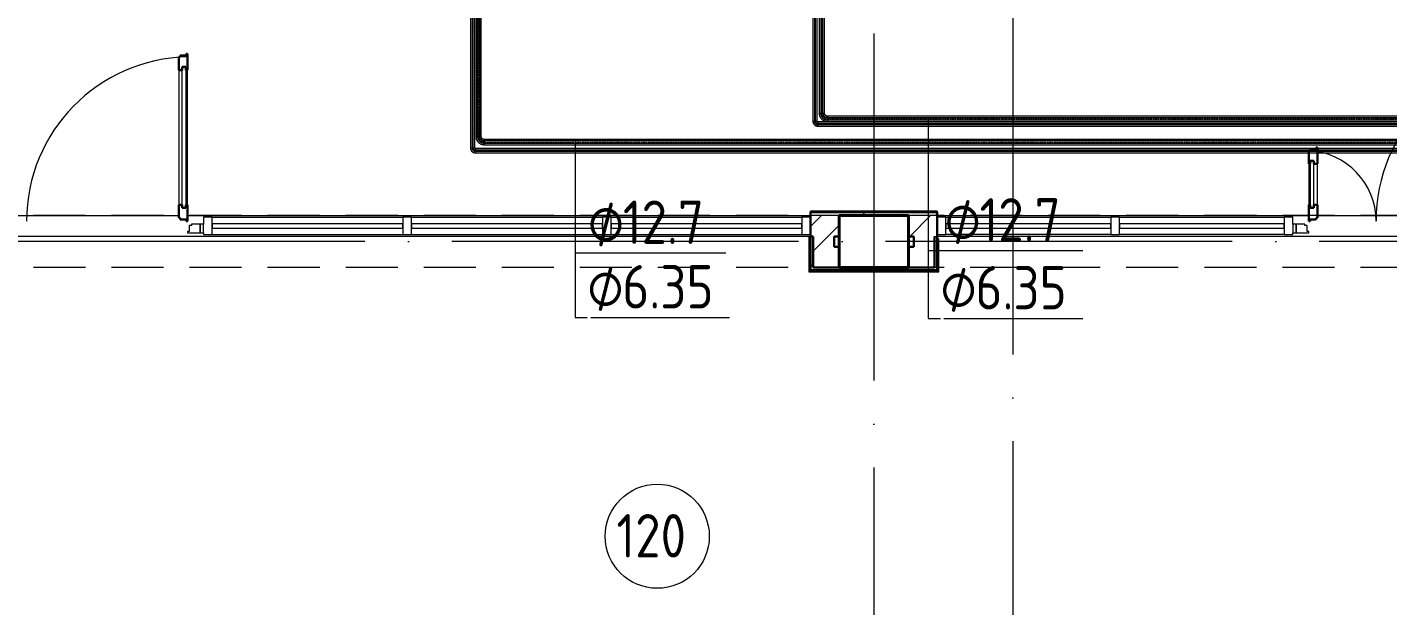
# Model space of a CAD drawing. Header units: millimetres. Extents: x -88595 to 880822, y -1054509 to -148035.
# Drawn here: x 184382 to 192226, y -278800 to -275467 of the extents above; entities that cross this region are included whole.
import ezdxf

# ---------------------------------------------------------------- set-up
doc = ezdxf.new("R2010")
doc.units = ezdxf.units.MM
for name, pattern in [('$0$ADSK_Осевая', [14, 10, -2, 0, -2]), ('$1$ADSK_Осевая', [14, 10, -2, 0, -2]), ('ADSK_Линия сетки', [25, 20, -2.5, 0, -2.5]), ('ADSK_Сверху', [4.5, 3, -1.5])]:
    doc.linetypes.add(name, pattern=pattern)
for name, color, linetype, lineweight in [('Витраж', 7, 'Continuous', 9), ('Двери', 7, 'Continuous', 9), ('Изоляция', 7, 'Continuous', 18), ('Линии', 7, 'Continuous', 9), ('Марки', 7, 'Continuous', 20), ('Марки помещений', 7, 'Continuous', 20), ('Несущие колонны', 7, 'Continuous', 18), ('Оборудование', 7, 'Continuous', 18), ('Ограждение', 7, 'Continuous', 9), ('Оси', 7, 'Continuous', 9), ('Панели витража', 7, 'Continuous', 9), ('Стены наружные', 7, 'Continuous', 18), ('Стены штриховка', 7, 'Continuous', 9), ('Трубопровод', 7, 'Continuous', 18), ('Трубопроводы', 7, 'Continuous', 18)]:
    doc.layers.add(name, color=color, linetype=linetype, lineweight=lineweight)
doc.layers.add('Двери открывание', color=7, linetype='Continuous', lineweight=9, true_color=0xc0c0c0)
doc.styles.add('$0$GOST Common_10', font='GOST_Common.ttf', dxfattribs={"width": 0.9, "height": 250})
doc.styles.add('$1$GOST Common', font='GOST_Common.ttf', dxfattribs={"width": 0.9, "height": 250})
doc.styles.add('GOST Common_3', font='GOST_Common.ttf', dxfattribs={"width": 0.9, "height": 2.5})
pattern_1 = [(0, (215928.7, 665702.34), (0, 600), []), (90, (215928.7, 665702.34), (-600, 4e-14), [])]

# ---------------------------------------------------------------- blocks, each defined once
blk = doc.blocks.new('$0$ADSK_МедьПайка_Отвод-гнутая труба - Отвод _гнутая труба_-V38-В_Координация_1 этаж ОВ3')
at = {"layer": 'Трубопроводы', "color": 190, "true_color": 0x8000ff}
for p, q in [((-15.9, 3.2), (-15.9, -3.2)), ((-15.9, 3.2), (-15.9, -3.2)), ((3.2, 15.9), (-3.2, 15.9)), ((3.2, 15.9), (-3.2, 15.9))]:
    blk.add_line(p, q, dxfattribs=at)
at = {"layer": 'Трубопроводы', "color": 190, "true_color": 0x8000ff, "flags": 128}
for points in [[(-15.9, -3.2), (-15.1, -3.2), (-14.4, -3.1), (-13.6, -3), (-12.8, -2.9), (-12.1, -2.8), (-11.3, -2.6), (-10.6, -2.4), (-9.9, -2.2), (-9.2, -2), (-8.5, -1.7), (-7.8, -1.4), (-7.1, -1), (-6.4, -0.7), (-5.8, -0.3), (-5.1, 0.2), (-4.5, 0.6), (-3.9, 1.1), (-3.3, 1.6), (-2.8, 2.1), (-2.2, 2.6), (-1.7, 3.2), (-1.2, 3.7), (-0.7, 4.3), (-0.3, 4.9), (0.2, 5.6), (0.6, 6.2), (0.9, 6.9), (1.3, 7.6), (1.6, 8.3), (1.9, 9), (2.1, 9.7), (2.4, 10.4), (2.6, 11.1), (2.8, 11.9), (2.9, 12.6), (3, 13.4), (3.1, 14.1), (3.2, 14.9), (3.2, 15.7), (3.2, 15.9)], [(-3.2, 15.9), (-3.2, 15.4), (-3.2, 14.9), (-3.3, 14.4), (-3.3, 13.9), (-3.4, 13.4), (-3.5, 12.9), (-3.7, 12.4), (-3.8, 11.9), (-4, 11.4), (-4.2, 10.9), (-4.4, 10.5), (-4.6, 10), (-4.9, 9.6), (-5.1, 9.1), (-5.4, 8.7), (-5.7, 8.3), (-6, 7.9), (-6.3, 7.5), (-6.7, 7.1), (-7, 6.8), (-7.4, 6.4), (-7.8, 6.1), (-8.2, 5.8), (-8.6, 5.5), (-9, 5.2), (-9.4, 4.9), (-9.9, 4.7), (-10.3, 4.4), (-10.8, 4.2), (-11.3, 4), (-11.8, 3.9), (-12.2, 3.7), (-12.7, 3.6), (-13.2, 3.5), (-13.7, 3.4), (-14.2, 3.3), (-14.7, 3.2), (-15.2, 3.2), (-15.7, 3.2), (-15.9, 3.2)]]:
    blk.add_lwpolyline(points, dxfattribs=at)
blk = doc.blocks.new('$0$ADSK_МедьПайка_Отвод-гнутая труба - Отвод _гнутая труба_-V36-В_Координация_1 этаж ОВ3')
at = {"layer": 'Трубопроводы', "color": 134, "true_color": 0x00a6a6}
for p, q in [((-31.8, 6.3), (-31.8, -6.4)), ((-31.8, 6.3), (-31.8, -6.4)), ((6.3, 31.7), (-6.4, 31.7)), ((6.3, 31.7), (-6.4, 31.7))]:
    blk.add_line(p, q, dxfattribs=at)
at = {"layer": 'Трубопроводы', "color": 134, "true_color": 0x00a6a6, "flags": 128}
for points in [[(-31.8, -6.4), (-30.2, -6.3), (-28.7, -6.2), (-27.2, -6.1), (-25.7, -5.9), (-24.2, -5.6), (-22.7, -5.3), (-21.2, -4.9), (-19.8, -4.4), (-18.3, -3.9), (-16.9, -3.3), (-15.5, -2.7), (-14.2, -2), (-12.8, -1.3), (-11.5, -0.5), (-10.2, 0.3), (-9, 1.2), (-7.8, 2.1), (-6.6, 3.1), (-5.5, 4.1), (-4.4, 5.2), (-3.4, 6.3), (-2.4, 7.5), (-1.4, 8.7), (-0.5, 9.9), (0.3, 11.2), (1.1, 12.5), (1.9, 13.8), (2.5, 15.2), (3.2, 16.5), (3.8, 17.9), (4.3, 19.4), (4.8, 20.8), (5.2, 22.3), (5.5, 23.8), (5.8, 25.3), (6, 26.8), (6.2, 28.3), (6.3, 29.8), (6.3, 31.3), (6.3, 31.7)], [(-6.4, 31.7), (-6.4, 30.7), (-6.4, 29.7), (-6.5, 28.7), (-6.7, 27.7), (-6.9, 26.7), (-7.1, 25.7), (-7.3, 24.7), (-7.6, 23.8), (-8, 22.8), (-8.4, 21.9), (-8.8, 20.9), (-9.2, 20), (-9.7, 19.1), (-10.2, 18.3), (-10.8, 17.4), (-11.4, 16.6), (-12, 15.8), (-12.7, 15), (-13.3, 14.3), (-14.1, 13.5), (-14.8, 12.8), (-15.6, 12.2), (-16.4, 11.5), (-17.2, 10.9), (-18, 10.4), (-18.9, 9.8), (-19.8, 9.3), (-20.7, 8.9), (-21.6, 8.5), (-22.5, 8.1), (-23.5, 7.7), (-24.5, 7.4), (-25.4, 7.1), (-26.4, 6.9), (-27.4, 6.7), (-28.4, 6.6), (-29.4, 6.5), (-30.5, 6.4), (-31.5, 6.4), (-31.8, 6.3)]]:
    blk.add_lwpolyline(points, dxfattribs=at)
blk = doc.blocks.new('$0$ADSK_M_Трубы - Диаметр_8-160846-В_Координация_1 этаж ОВ3')
at = {"layer": 'Марки'}
blk.add_line((0, 0), (8, 0), dxfattribs=at)
blk = doc.blocks.new('1 этаж')
at = {"layer": 'Ограждение'}
h = blk.add_hatch(dxfattribs=at)
h.set_pattern_fill('FP_25', color=256, style=0, pattern_type=2)
h.set_pattern_definition(pattern_1)
h.paths.add_polyline_path([(225027.7, 651782.6), (225757.7, 651782.6), (225757.7, 651787.6), (225027.7, 651787.6)])
h = blk.add_hatch(dxfattribs=at)
h.set_pattern_fill('FP_25', color=256, style=0, pattern_type=2)
h.set_pattern_definition(pattern_1)
h.paths.add_polyline_path([(225742.7, 651437.6), (225767.7, 651437.6), (225757.7, 651447.6), (225027.7, 651447.6), (225017.7, 651437.6), (225052.3, 651437.6)])
at = {"layer": 'Витраж', "lineweight": 18, "extrusion": (0, 0, -1)}
for p, q in [((221577.7, 651752.6), (221527.7, 651752.6)), ((221527.7, 651752.6), (221527.7, 651712.6)), ((221577.7, 651652.6), (221577.7, 651752.6)), ((222727.8, 651752.6), (222677.8, 651752.6)), ((222677.8, 651752.6), (222677.8, 651652.6)), ((222727.8, 651652.6), (222727.8, 651752.6)), ((223877.8, 651752.6), (223827.8, 651752.6)), ((223827.8, 651752.6), (223827.8, 651652.6)), ((223877.8, 651652.6), (223877.8, 651752.6)), ((225807.7, 651752.6), (225757.7, 651752.6)), ((225757.7, 651752.6), (225757.7, 651652.6)), ((225807.7, 651652.6), (225807.7, 651752.6)), ((226807.7, 651752.6), (226757.7, 651752.6)), ((226757.7, 651752.6), (226757.7, 651652.6)), ((226807.7, 651652.6), (226807.7, 651752.6)), ((227807.7, 651752.6), (227757.7, 651752.6)), ((227757.7, 651752.6), (227757.7, 651652.6)), ((227807.7, 651712.6), (227807.7, 651752.6)), ((221527.7, 651662.6), (221527.7, 651652.6)), ((227807.7, 651652.6), (227807.7, 651662.6)), ((221527.7, 651652.6), (221577.7, 651652.6)), ((222677.8, 651652.6), (222727.8, 651652.6)), ((223827.8, 651652.6), (223877.8, 651652.6)), ((225757.7, 651652.6), (225807.7, 651652.6)), ((226757.7, 651652.6), (226807.7, 651652.6)), ((227757.7, 651652.6), (227807.7, 651652.6))]:
    blk.add_line(p, q, dxfattribs=at)
at = {"layer": 'Витраж'}
for p, q in [((221577.7, 651752.6), (222677.8, 651752.6)), ((222727.8, 651752.6), (223827.8, 651752.6)), ((223877.8, 651752.6), (224977.7, 651752.6)), ((225807.7, 651752.6), (226757.7, 651752.6)), ((226807.7, 651752.6), (227757.7, 651752.6)), ((221577.7, 651652.6), (222677.8, 651652.6)), ((222727.8, 651652.6), (223827.8, 651652.6)), ((223877.8, 651652.6), (224977.7, 651652.6)), ((226757.7, 651652.6), (225807.7, 651652.6)), ((227757.7, 651652.6), (226807.7, 651652.6))]:
    blk.add_line(p, q, dxfattribs=at)
at = {"layer": 'Витраж', "lineweight": 18}
for p, q in [((225027.7, 651752.6), (224977.7, 651752.6)), ((224977.7, 651752.6), (224977.7, 651652.6)), ((225027.7, 651652.6), (225027.7, 651752.6)), ((224977.7, 651652.6), (225027.7, 651652.6))]:
    blk.add_line(p, q, dxfattribs=at)
at = {"layer": 'Двери', "lineweight": 30}
for p, q in [((221427.7, 652685.6), (221393.7, 652685.6)), ((221393.7, 652685.6), (221393.7, 652676.6)), ((221435.7, 652694.6), (221427.7, 652694.6)), ((221427.7, 652694.6), (221427.7, 652685.6)), ((221435.7, 652600.6), (221435.7, 652694.6)), ((221393.7, 652676.6), (221385.7, 652676.6)), ((221385.7, 652676.6), (221385.7, 652600.6)), ((221385.7, 652600.6), (221405.7, 652600.6)), ((221405.7, 652600.6), (221405.7, 652618.6)), ((221405.7, 652618.6), (221426.7, 652618.6)), ((221426.7, 652618.6), (221426.7, 652600.6)), ((221426.7, 652600.6), (221435.7, 652600.6)), ((227907.7, 652136.6), (227899.7, 652136.6)), ((227899.7, 652136.6), (227899.7, 652060.6)), ((227941.7, 652145.6), (227907.7, 652145.6)), ((227907.7, 652145.6), (227907.7, 652136.6)), ((227949.7, 652154.6), (227941.7, 652154.6)), ((227941.7, 652154.6), (227941.7, 652145.6)), ((227949.7, 652060.6), (227949.7, 652154.6)), ((227908.7, 652060.6), (227899.7, 652060.6)), ((227908.7, 652078.6), (227908.7, 652060.6)), ((227929.7, 652078.6), (227908.7, 652078.6)), ((227929.7, 652060.6), (227929.7, 652078.6)), ((227949.7, 652060.6), (227929.7, 652060.6)), ((221385.7, 651824.6), (221385.7, 651748.6)), ((221385.7, 651824.6), (221405.7, 651824.6)), ((221405.7, 651824.6), (221405.7, 651806.6)), ((221426.7, 651824.6), (221435.7, 651824.6)), ((221426.7, 651806.6), (221426.7, 651824.6)), ((221435.7, 651730.6), (221435.7, 651824.6)), ((227899.7, 651824.6), (227899.7, 651730.6)), ((227908.7, 651824.6), (227899.7, 651824.6)), ((227908.7, 651806.6), (227908.7, 651824.6)), ((227929.7, 651824.6), (227929.7, 651806.6)), ((227949.7, 651824.6), (227929.7, 651824.6)), ((227949.7, 651748.6), (227949.7, 651824.6)), ((221385.7, 651748.6), (221393.7, 651748.6)), ((221393.7, 651748.6), (221393.7, 651739.6)), ((221393.7, 651739.6), (221427.7, 651739.6)), ((221405.7, 651806.6), (221426.7, 651806.6)), ((221427.7, 651739.6), (221427.7, 651730.6)), ((227907.7, 651730.6), (227907.7, 651739.6)), ((227907.7, 651739.6), (227941.7, 651739.6)), ((227929.7, 651806.6), (227908.7, 651806.6)), ((227941.7, 651739.6), (227941.7, 651748.6)), ((227941.7, 651748.6), (227949.7, 651748.6)), ((221427.7, 651730.6), (221435.7, 651730.6)), ((227899.7, 651730.6), (227907.7, 651730.6))]:
    blk.add_line(p, q, dxfattribs=at)
at = {"layer": 'Двери'}
for p, q in [((221385.7, 652600.6), (221385.7, 651824.6)), ((221405.7, 651806.6), (221405.7, 652618.6)), ((221405.7, 652618.6), (221426.7, 652618.6)), ((221426.7, 652618.6), (221426.7, 651806.6)), ((221435.7, 651824.6), (221435.7, 652600.6)), ((227899.7, 652060.6), (227899.7, 651824.6)), ((227908.7, 652078.6), (227908.7, 651806.6)), ((227929.7, 652078.6), (227908.7, 652078.6)), ((227929.7, 651806.6), (227929.7, 652078.6)), ((227949.7, 651824.6), (227949.7, 652060.6)), ((221426.7, 651806.6), (221405.7, 651806.6)), ((227908.7, 651806.6), (227929.7, 651806.6)), ((221444.7, 651670.6), (221435.7, 651670.6)), ((221435.7, 651670.6), (221435.7, 651662.6)), ((221435.7, 651662.6), (221507.7, 651662.6)), ((221458.7, 651704.6), (221444.7, 651704.6)), ((221444.7, 651704.6), (221444.7, 651670.6)), ((221458.7, 651712.6), (221458.7, 651704.6)), ((221507.7, 651712.6), (221458.7, 651712.6)), ((221527.7, 651712.6), (221507.7, 651712.6)), ((221507.7, 651712.6), (221507.7, 651662.6)), ((221507.7, 651662.6), (221507.7, 651712.6)), ((221507.7, 651662.6), (221527.7, 651662.6)), ((221527.7, 651662.6), (221527.7, 651712.6)), ((227807.7, 651712.6), (227807.7, 651662.6)), ((227827.7, 651712.6), (227807.7, 651712.6)), ((227807.7, 651662.6), (227827.7, 651662.6)), ((227827.7, 651662.6), (227827.7, 651712.6)), ((227876.7, 651712.6), (227827.7, 651712.6)), ((227827.7, 651712.6), (227827.7, 651662.6)), ((227827.7, 651662.6), (227899.7, 651662.6)), ((227876.7, 651704.6), (227876.7, 651712.6)), ((227890.7, 651704.6), (227876.7, 651704.6)), ((227890.7, 651670.6), (227890.7, 651704.6)), ((227899.7, 651670.6), (227890.7, 651670.6)), ((227899.7, 651662.6), (227899.7, 651670.6))]:
    blk.add_line(p, q, dxfattribs=at)
at = {"layer": 'Двери открывание'}
for centre, radius, start, end in [((221453.7, 651730.6), 946, 91.09026, 180), ((229233.7, 651730.6), 946, 91.09026, 180), ((227881.7, 651730.6), 406, 0, 87.45896)]:
    blk.add_arc(centre, radius, start, end, dxfattribs=at)
at = {"layer": 'Линии', "linetype": 'ADSK_Сверху', "ltscale": 100}
for p, q in [((232997.7, 651762.6), (199787.7, 651762.6)), ((232997.7, 651462.6), (199787.7, 651462.6))]:
    blk.add_line(p, q, dxfattribs=at)
at = {"layer": 'Марки помещений'}
blk.add_circle((224143.7, 649914.9), 300, dxfattribs=at)
at = {"layer": 'Несущие колонны', "lineweight": 40}
for p, q in [((225192.7, 651762.6), (225592.7, 651762.6)), ((225192.7, 651462.6), (225192.7, 651762.6)), ((225592.7, 651762.6), (225192.7, 651762.6)), ((225592.7, 651762.6), (225592.7, 651462.6)), ((225192.7, 651642.6), (225192.7, 651462.6)), ((225592.7, 651462.6), (225592.7, 651642.6)), ((225592.7, 651462.6), (225192.7, 651462.6)), ((225192.7, 651462.6), (225592.7, 651462.6))]:
    blk.add_line(p, q, dxfattribs=at)
at = {"layer": 'Несущие колонны'}
for p, q in [((225192.7, 651762.6), (225192.7, 651642.6)), ((225592.7, 651642.6), (225592.7, 651762.6))]:
    blk.add_line(p, q, dxfattribs=at)
at = {"layer": 'Ограждение'}
for p, q in [((225027.7, 651782.6), (225027.7, 651787.6)), ((225757.7, 651787.6), (225027.7, 651787.6)), ((225757.7, 651787.6), (225757.7, 651782.6)), ((225017.7, 651642.6), (225027.7, 651642.6)), ((225017.7, 651642.6), (225017.7, 651437.6)), ((225757.7, 651627.6), (225767.7, 651627.6)), ((225767.7, 651437.6), (225767.7, 651627.6)), ((225017.7, 651437.6), (225027.7, 651447.6)), ((225017.7, 651437.6), (225767.7, 651437.6)), ((225767.7, 651437.6), (225757.7, 651447.6))]:
    blk.add_line(p, q, dxfattribs=at)
at = {"layer": 'Оси', "linetype": 'ADSK_Линия сетки', "ltscale": 100}
for p, q in [((225392.7, 697813.2), (225392.7, 633106.5)), ((226192.7, 662962.6), (226192.7, 631836.5)), ((252460, 651612.6), (175520.4, 651612.6))]:
    blk.add_line(p, q, dxfattribs=at)
at = {"layer": 'Панели витража', "lineweight": 18}
for p, q in [((222677.8, 651715.1), (221577.7, 651715.1)), ((221577.7, 651715.1), (221577.7, 651690.1)), ((221577.7, 651690.1), (222677.8, 651690.1)), ((222677.8, 651690.1), (222677.8, 651715.1)), ((223827.8, 651715.1), (222727.8, 651715.1)), ((222727.8, 651715.1), (222727.8, 651690.1)), ((222727.8, 651690.1), (223827.8, 651690.1)), ((223827.8, 651690.1), (223827.8, 651715.1)), ((224977.7, 651715.1), (223877.8, 651715.1)), ((223877.8, 651715.1), (223877.8, 651690.1)), ((223877.8, 651690.1), (224977.7, 651690.1)), ((224977.7, 651690.1), (224977.7, 651715.1)), ((226757.7, 651715.1), (225807.7, 651715.1)), ((225807.7, 651715.1), (225807.7, 651690.1)), ((225807.7, 651690.1), (226757.7, 651690.1)), ((226757.7, 651690.1), (226757.7, 651715.1)), ((227757.7, 651715.1), (226807.7, 651715.1)), ((226807.7, 651715.1), (226807.7, 651690.1)), ((226807.7, 651690.1), (227757.7, 651690.1)), ((227757.7, 651690.1), (227757.7, 651715.1))]:
    blk.add_line(p, q, dxfattribs=at)
at = {"layer": 'Стены наружные'}
for p, q in [((220169.7, 651762.6), (221385.7, 651762.6)), ((221435.7, 651762.6), (225027.7, 651762.6)), ((225192.7, 651642.6), (225192.7, 651762.6)), ((225592.7, 651762.6), (225592.7, 651642.6)), ((225757.7, 651762.6), (227899.7, 651762.6)), ((227949.7, 651762.6), (229165.7, 651762.6)), ((225017.7, 651642.6), (219977.7, 651642.6)), ((229357.7, 651642.6), (225757.7, 651642.6))]:
    blk.add_line(p, q, dxfattribs=at)
at = {"layer": 'Стены наружные', "lineweight": 30}
for p, q in [((225027.7, 651782.6), (225027.7, 651447.6)), ((225757.7, 651782.6), (225027.7, 651782.6)), ((225192.7, 651762.6), (225592.7, 651762.6)), ((225757.7, 651447.6), (225757.7, 651782.6)), ((225027.7, 651642.6), (225042.7, 651642.6)), ((225042.7, 651642.6), (225042.7, 651462.6)), ((225162.7, 651642.6), (225192.7, 651642.6)), ((225162.7, 651582.6), (225162.7, 651642.6)), ((225192.7, 651582.6), (225162.7, 651582.6)), ((225192.7, 651462.6), (225192.7, 651582.6)), ((225592.7, 651642.6), (225622.7, 651642.6)), ((225622.7, 651582.6), (225592.7, 651582.6)), ((225592.7, 651582.6), (225592.7, 651462.6)), ((225622.7, 651642.6), (225622.7, 651582.6)), ((225742.7, 651462.6), (225742.7, 651642.6)), ((225027.7, 651447.6), (225757.7, 651447.6)), ((225742.7, 651462.6), (225042.7, 651462.6))]:
    blk.add_line(p, q, dxfattribs=at)
at = {"layer": 'Стены наружные', "linetype": 'Continuous', "lineweight": 9}
for p, q in [((225027.7, 651699.6), (225090.7, 651762.6)), ((225055.6, 651777.6), (225060.6, 651782.6)), ((225126.3, 651777.6), (225131.3, 651782.6)), ((225197.1, 651777.6), (225202.1, 651782.6)), ((225267.8, 651777.6), (225272.8, 651782.6)), ((225323.5, 651762.6), (225338.5, 651777.6)), ((225338.5, 651777.6), (225343.5, 651782.6)), ((225409.2, 651777.6), (225414.2, 651782.6)), ((225479.9, 651777.6), (225484.9, 651782.6)), ((225550.6, 651777.6), (225555.6, 651782.6)), ((225599.3, 651642.6), (225719.3, 651762.6)), ((225621.3, 651777.6), (225626.3, 651782.6)), ((225692, 651777.6), (225697, 651782.6)), ((225747.7, 651762.6), (225757.7, 651772.6)), ((225127.8, 651642.6), (225192.7, 651707.5)), ((225042.7, 651557.5), (225067.8, 651582.6)), ((225067.8, 651582.6), (225127.8, 651642.6)), ((225027.7, 651466.8), (225042.7, 651481.8)), ((225432.7, 651447.6), (225447.7, 651462.6)), ((225733.6, 651462.6), (225742.7, 651471.7))]:
    blk.add_line(p, q, dxfattribs=at)
at = {"layer": 'Стены штриховка'}
for p, q in [((225757.7, 651777.6), (225027.7, 651777.6)), ((225192.7, 651762.6), (225027.7, 651762.6)), ((225757.7, 651762.6), (225592.7, 651762.6)), ((225742.7, 651642.6), (225757.7, 651642.6))]:
    blk.add_line(p, q, dxfattribs=at)
at = {"layer": 'Марки помещений', "style": 'GOST Common_3', "width": 0.9}
blk.add_text('120', height=250, dxfattribs=at).set_placement((223908.7, 649792.6))

msp = doc.modelspace()

# ---------------------------------------------------------------- linework, layer by layer
at = {"layer": 'Изоляция', "color": 190, "true_color": 0x8000ff}
for p, q in [((188911.1, -272345.5), (188911.1, -276008.6)), ((188935.4, -276008.6), (188935.4, -272345.5)), ((186937.4, -272579.3), (186937.4, -276162.6)), ((186961.8, -276162.6), (186961.8, -272579.3)), ((188911.1, -276008.6), (188935.4, -276008.6)), ((195193.2, -276012.3), (188939.1, -276012.3)), ((188939.1, -276012.3), (188939.1, -276036.6)), ((188939.1, -276036.6), (195193.2, -276036.6)), ((186937.4, -276162.6), (186961.8, -276162.6)), ((195093.2, -276166.3), (186965.5, -276166.3)), ((186965.5, -276166.3), (186965.5, -276190.6)), ((186965.5, -276190.6), (195093.2, -276190.6))]:
    msp.add_line(p, q, dxfattribs=at)
at = {"layer": 'Изоляция', "color": 134, "true_color": 0x00a6a6}
for p, q in [((188947.9, -272391.3), (188947.9, -275962.7)), ((188978.6, -275962.7), (188978.6, -272391.3)), ((186969.3, -272565.2), (186969.3, -276096.7)), ((187000, -276096.7), (187000, -272565.2)), ((188947.9, -275962.7), (188978.6, -275962.7)), ((195227.3, -275979.1), (188995, -275979.1)), ((188995, -275979.1), (188995, -276009.8)), ((188995, -276009.8), (195227.3, -276009.8)), ((186969.3, -276096.7), (187000, -276096.7)), ((195127.6, -276113.1), (187016.4, -276113.1)), ((187016.4, -276113.1), (187016.4, -276143.8)), ((187016.4, -276143.8), (195127.6, -276143.8))]:
    msp.add_line(p, q, dxfattribs=at)
at = {"layer": 'Изоляция', "color": 190, "true_color": 0x8000ff, "flags": 128}
for points in [[(188911.1, -276008.6), (188911.1, -276009.7), (188911.2, -276010.8), (188911.3, -276011.9), (188911.4, -276013.1), (188911.6, -276014.2), (188911.9, -276015.3), (188912.2, -276016.3), (188912.5, -276017.4), (188912.9, -276018.5), (188913.3, -276019.5), (188913.7, -276020.5), (188914.2, -276021.5), (188914.8, -276022.5), (188915.4, -276023.5), (188916, -276024.4), (188916.6, -276025.3), (188917.3, -276026.2), (188918, -276027.1), (188918.8, -276027.9), (188919.6, -276028.7), (188920.4, -276029.5), (188921.3, -276030.2), (188922.1, -276030.9), (188923, -276031.6), (188924, -276032.2), (188924.9, -276032.8), (188925.9, -276033.3), (188926.9, -276033.8), (188927.9, -276034.3), (188929, -276034.7), (188930, -276035.1), (188931.1, -276035.5), (188932.2, -276035.8), (188933.3, -276036), (188934.4, -276036.2), (188935.5, -276036.4), (188936.6, -276036.5), (188937.7, -276036.6), (188938.8, -276036.6), (188939.1, -276036.6)], [(188939.1, -276012.3), (188939, -276012.3), (188938.8, -276012.3), (188938.7, -276012.3), (188938.5, -276012.2), (188938.4, -276012.2), (188938.2, -276012.2), (188938.1, -276012.1), (188938, -276012.1), (188937.8, -276012.1), (188937.7, -276012), (188937.6, -276011.9), (188937.4, -276011.9), (188937.3, -276011.8), (188937.2, -276011.7), (188937, -276011.6), (188936.9, -276011.6), (188936.8, -276011.5), (188936.7, -276011.4), (188936.6, -276011.3), (188936.5, -276011.2), (188936.4, -276011.1), (188936.3, -276010.9), (188936.2, -276010.8), (188936.1, -276010.7), (188936, -276010.6), (188935.9, -276010.5), (188935.9, -276010.3), (188935.8, -276010.2), (188935.7, -276010.1), (188935.7, -276009.9), (188935.6, -276009.8), (188935.6, -276009.7), (188935.5, -276009.5), (188935.5, -276009.4), (188935.5, -276009.2), (188935.5, -276009.1), (188935.4, -276008.9), (188935.4, -276008.8), (188935.4, -276008.6), (188935.4, -276008.6)], [(186937.4, -276162.6), (186937.5, -276163.7), (186937.5, -276164.8), (186937.6, -276165.9), (186937.8, -276167.1), (186938, -276168.2), (186938.3, -276169.3), (186938.5, -276170.3), (186938.9, -276171.4), (186939.2, -276172.5), (186939.7, -276173.5), (186940.1, -276174.5), (186940.6, -276175.5), (186941.2, -276176.5), (186941.7, -276177.5), (186942.3, -276178.4), (186943, -276179.3), (186943.7, -276180.2), (186944.4, -276181.1), (186945.2, -276181.9), (186946, -276182.7), (186946.8, -276183.5), (186947.6, -276184.2), (186948.5, -276184.9), (186949.4, -276185.6), (186950.3, -276186.2), (186951.3, -276186.8), (186952.3, -276187.3), (186953.3, -276187.8), (186954.3, -276188.3), (186955.3, -276188.7), (186956.4, -276189.1), (186957.5, -276189.5), (186958.5, -276189.8), (186959.6, -276190), (186960.7, -276190.2), (186961.8, -276190.4), (186963, -276190.5), (186964.1, -276190.6), (186965.2, -276190.6), (186965.5, -276190.6)], [(186965.5, -276166.3), (186965.3, -276166.3), (186965.2, -276166.3), (186965.1, -276166.3), (186964.9, -276166.2), (186964.8, -276166.2), (186964.6, -276166.2), (186964.5, -276166.1), (186964.3, -276166.1), (186964.2, -276166.1), (186964.1, -276166), (186963.9, -276165.9), (186963.8, -276165.9), (186963.7, -276165.8), (186963.5, -276165.7), (186963.4, -276165.6), (186963.3, -276165.6), (186963.2, -276165.5), (186963.1, -276165.4), (186962.9, -276165.3), (186962.8, -276165.2), (186962.7, -276165.1), (186962.6, -276164.9), (186962.6, -276164.8), (186962.5, -276164.7), (186962.4, -276164.6), (186962.3, -276164.5), (186962.2, -276164.3), (186962.2, -276164.2), (186962.1, -276164.1), (186962, -276163.9), (186962, -276163.8), (186962, -276163.7), (186961.9, -276163.5), (186961.9, -276163.4), (186961.9, -276163.2), (186961.8, -276163.1), (186961.8, -276162.9), (186961.8, -276162.8), (186961.8, -276162.6), (186961.8, -276162.6)]]:
    msp.add_lwpolyline(points, dxfattribs=at)
at = {"layer": 'Изоляция', "color": 134, "true_color": 0x00a6a6, "flags": 128}
for points in [[(188947.9, -275962.7), (188947.9, -275964.6), (188948.1, -275966.5), (188948.2, -275968.4), (188948.5, -275970.2), (188948.8, -275972.1), (188949.3, -275973.9), (188949.7, -275975.7), (188950.3, -275977.5), (188950.9, -275979.3), (188951.6, -275981.1), (188952.4, -275982.8), (188953.2, -275984.5), (188954.1, -275986.1), (188955.1, -275987.7), (188956.1, -275989.3), (188957.2, -275990.8), (188958.4, -275992.3), (188959.6, -275993.8), (188960.9, -275995.2), (188962.2, -275996.5), (188963.6, -275997.8), (188965, -275999), (188966.5, -276000.2), (188968, -276001.3), (188969.6, -276002.3), (188971.2, -276003.3), (188972.8, -276004.3), (188974.5, -276005.1), (188976.2, -276005.9), (188977.9, -276006.6), (188979.7, -276007.3), (188981.5, -276007.8), (188983.3, -276008.3), (188985.1, -276008.8), (188987, -276009.1), (188988.9, -276009.4), (188990.7, -276009.6), (188992.6, -276009.8), (188994.5, -276009.8), (188995, -276009.8)], [(188995, -275979.1), (188994.3, -275979.1), (188993.7, -275979.1), (188993, -275979), (188992.4, -275978.9), (188991.7, -275978.8), (188991.1, -275978.6), (188990.5, -275978.5), (188989.8, -275978.3), (188989.2, -275978.1), (188988.6, -275977.8), (188988, -275977.6), (188987.4, -275977.3), (188986.9, -275976.9), (188986.3, -275976.6), (188985.7, -275976.3), (188985.2, -275975.9), (188984.7, -275975.5), (188984.2, -275975), (188983.7, -275974.6), (188983.2, -275974.1), (188982.8, -275973.7), (188982.4, -275973.2), (188982, -275972.6), (188981.6, -275972.1), (188981.2, -275971.6), (188980.9, -275971), (188980.5, -275970.4), (188980.2, -275969.9), (188980, -275969.3), (188979.7, -275968.7), (188979.5, -275968), (188979.3, -275967.4), (188979.1, -275966.8), (188979, -275966.1), (188978.8, -275965.5), (188978.7, -275964.9), (188978.7, -275964.2), (188978.6, -275963.5), (188978.6, -275962.9), (188978.6, -275962.7)], [(186969.3, -276096.7), (186969.3, -276098.6), (186969.4, -276100.5), (186969.6, -276102.4), (186969.9, -276104.2), (186970.2, -276106.1), (186970.6, -276107.9), (186971.1, -276109.7), (186971.7, -276111.5), (186972.3, -276113.3), (186973, -276115.1), (186973.8, -276116.8), (186974.6, -276118.5), (186975.5, -276120.1), (186976.5, -276121.7), (186977.5, -276123.3), (186978.6, -276124.8), (186979.7, -276126.3), (186981, -276127.8), (186982.2, -276129.2), (186983.6, -276130.5), (186984.9, -276131.8), (186986.4, -276133), (186987.8, -276134.2), (186989.4, -276135.3), (186990.9, -276136.3), (186992.5, -276137.3), (186994.2, -276138.3), (186995.9, -276139.1), (186997.6, -276139.9), (186999.3, -276140.6), (187001.1, -276141.3), (187002.9, -276141.8), (187004.7, -276142.3), (187006.5, -276142.8), (187008.4, -276143.1), (187010.2, -276143.4), (187012.1, -276143.6), (187014, -276143.8), (187015.9, -276143.8), (187016.4, -276143.8)], [(187016.4, -276113.1), (187015.7, -276113.1), (187015.1, -276113.1), (187014.4, -276113), (187013.8, -276112.9), (187013.1, -276112.8), (187012.5, -276112.6), (187011.8, -276112.5), (187011.2, -276112.3), (187010.6, -276112.1), (187010, -276111.8), (187009.4, -276111.6), (187008.8, -276111.3), (187008.2, -276110.9), (187007.7, -276110.6), (187007.1, -276110.3), (187006.6, -276109.9), (187006.1, -276109.5), (187005.6, -276109), (187005.1, -276108.6), (187004.6, -276108.1), (187004.2, -276107.7), (187003.7, -276107.2), (187003.3, -276106.6), (187002.9, -276106.1), (187002.6, -276105.6), (187002.2, -276105), (187001.9, -276104.4), (187001.6, -276103.9), (187001.3, -276103.3), (187001.1, -276102.7), (187000.9, -276102), (187000.7, -276101.4), (187000.5, -276100.8), (187000.3, -276100.1), (187000.2, -276099.5), (187000.1, -276098.9), (187000, -276098.2), (187000, -276097.5), (187000, -276096.9), (187000, -276096.7)]]:
    msp.add_lwpolyline(points, dxfattribs=at)
at = {"layer": 'Марки'}
for p, q in [((189576.2, -275988.1), (189576.2, -276753.1)), ((189576.2, -276027.6), (189576.2, -277144.3)), ((187540.4, -276122.1), (187540.4, -276766.9)), ((187540.4, -276181.6), (187540.4, -277138.9)), ((187540.4, -276766.9), (187610.5, -276766.9)), ((189576.2, -276753.1), (189667, -276753.1)), ((187540.4, -277138.9), (187610.5, -277138.9)), ((189576.2, -277144.3), (189646.3, -277144.3))]:
    msp.add_line(p, q, dxfattribs=at)
at = {"layer": 'Трубопровод', "color": 190, "true_color": 0x8000ff}
for p, q in [((188920.1, -272345.5), (188920.1, -276008.6)), ((188926.4, -276008.6), (188926.4, -272345.5)), ((186946.4, -272579.3), (186946.4, -276162.6)), ((186952.8, -276162.6), (186952.8, -272579.3)), ((195193.2, -276021.3), (188939.1, -276021.3)), ((188939.1, -276027.6), (195193.2, -276027.6)), ((195093.2, -276175.3), (186965.5, -276175.3)), ((186965.5, -276181.6), (195093.2, -276181.6))]:
    msp.add_line(p, q, dxfattribs=at)
at = {"layer": 'Трубопровод', "color": 190, "linetype": '$0$ADSK_Осевая', "true_color": 0x8000ff}
for p, q in [((188923.3, -272345.5), (188923.3, -276008.6)), ((188923.3, -272345.5), (188923.3, -276008.6)), ((186949.6, -272579.3), (186949.6, -276162.6)), ((186949.6, -272579.3), (186949.6, -276162.6)), ((188939.1, -276024.5), (195193.2, -276024.5)), ((188939.1, -276024.5), (195193.2, -276024.5)), ((186965.5, -276178.5), (195093.2, -276178.5)), ((186965.5, -276178.5), (195093.2, -276178.5))]:
    msp.add_line(p, q, dxfattribs=at)
at = {"layer": 'Трубопровод', "color": 134, "true_color": 0x00a6a6}
for p, q in [((188956.9, -272391.3), (188956.9, -275962.7)), ((188969.6, -275962.7), (188969.6, -272391.3)), ((186978.3, -272565.2), (186978.3, -276096.7)), ((186991, -276096.7), (186991, -272565.2)), ((195227.3, -275988.1), (188995, -275988.1)), ((188995, -276000.8), (195227.3, -276000.8)), ((195127.6, -276122.1), (187016.4, -276122.1)), ((187016.4, -276134.8), (195127.6, -276134.8))]:
    msp.add_line(p, q, dxfattribs=at)
at = {"layer": 'Трубопровод', "color": 134, "linetype": '$0$ADSK_Осевая', "true_color": 0x00a6a6}
for p, q in [((188963.3, -272391.3), (188963.3, -275962.7)), ((188963.3, -272391.3), (188963.3, -275962.7)), ((186984.6, -272565.2), (186984.6, -276096.7)), ((186984.6, -272565.2), (186984.6, -276096.7)), ((188995, -275994.5), (195227.3, -275994.5)), ((188995, -275994.5), (195227.3, -275994.5)), ((187016.4, -276128.5), (195127.6, -276128.5)), ((187016.4, -276128.5), (195127.6, -276128.5))]:
    msp.add_line(p, q, dxfattribs=at)
at = {"layer": 'Трубопроводы', "color": 190, "linetype": '$1$ADSK_Осевая', "true_color": 0x8000ff}
for centre in [(188939.1, -276008.6), (186965.5, -276162.6)]:
    msp.add_arc(centre, 15.9, 180, 270, dxfattribs=at)
at = {"layer": 'Трубопроводы', "color": 134, "linetype": '$1$ADSK_Осевая', "true_color": 0x00a6a6}
for centre, radius in [((188995, -275962.7), 31.7), ((187016.4, -276096.7), 31.8)]:
    msp.add_arc(centre, radius, 180, 270, dxfattribs=at)

# ---------------------------------------------------------------- block references
at = {"layer": 'Марки', "xscale": 99.99999999999993, "yscale": 99.99999999999993, "zscale": 99.99999999999993}
for p in [(187610.5, -276766.9), (189667, -276753.1), (187631.3, -277138.9), (189667, -277144.3)]:
    msp.add_blockref('$0$ADSK_M_Трубы - Диаметр_8-160846-В_Координация_1 этаж ОВ3', p, dxfattribs=at)
at = {"layer": 'Оборудование', "color": 5, "true_color": 0x0000ff}
msp.add_blockref('1 этаж', (-36129.5, -928314.5), dxfattribs=at)
at = {"layer": 'Трубопроводы', "color": 190, "true_color": 0x8000ff, "rotation": 270}
for p in [(188923.3, -276024.5), (186949.6, -276178.5)]:
    msp.add_blockref('$0$ADSK_МедьПайка_Отвод-гнутая труба - Отвод _гнутая труба_-V38-В_Координация_1 этаж ОВ3', p, dxfattribs=at)
at = {"layer": 'Трубопроводы', "color": 134, "true_color": 0x00a6a6, "rotation": 270}
for p in [(188963.3, -275994.5), (186984.6, -276128.5)]:
    msp.add_blockref('$0$ADSK_МедьПайка_Отвод-гнутая труба - Отвод _гнутая труба_-V36-В_Координация_1 этаж ОВ3', p, dxfattribs=at)

# ---------------------------------------------------------------- texts
at = {"layer": 'Марки', "lineweight": 9, "char_height": 250, "attachment_point": 1}
for s, insert, width, style in [('\\fGOST Common|b0|i0|c254|p34|;\\W.9;⌀', (187613.6, -276465.3), 245.316, '$0$GOST Common_10'), ('12.7', (187816, -276465.3), 606.076, '$1$GOST Common'), ('\\fGOST Common|b0|i0|c254|p34|;\\W.9;⌀', (189670.1, -276451.6), 245.316, '$0$GOST Common_10'), ('12.7', (189872.5, -276451.6), 606.076, '$1$GOST Common'), ('\\fGOST Common|b0|i0|c254|p34|;\\W.9;⌀', (187610.5, -276837.4), 245.316, '$0$GOST Common_10'), ('6.35', (187812.9, -276837.4), 663.797, '$1$GOST Common'), ('\\fGOST Common|b0|i0|c254|p34|;\\W.9;⌀', (189646.3, -276842.7), 245.316, '$0$GOST Common_10'), ('6.35', (189848.7, -276842.7), 663.797, '$1$GOST Common')]:
    msp.add_mtext(s, dxfattribs=dict(at, insert=insert, width=width, style=style))

doc.saveas('drawing.dxf')
